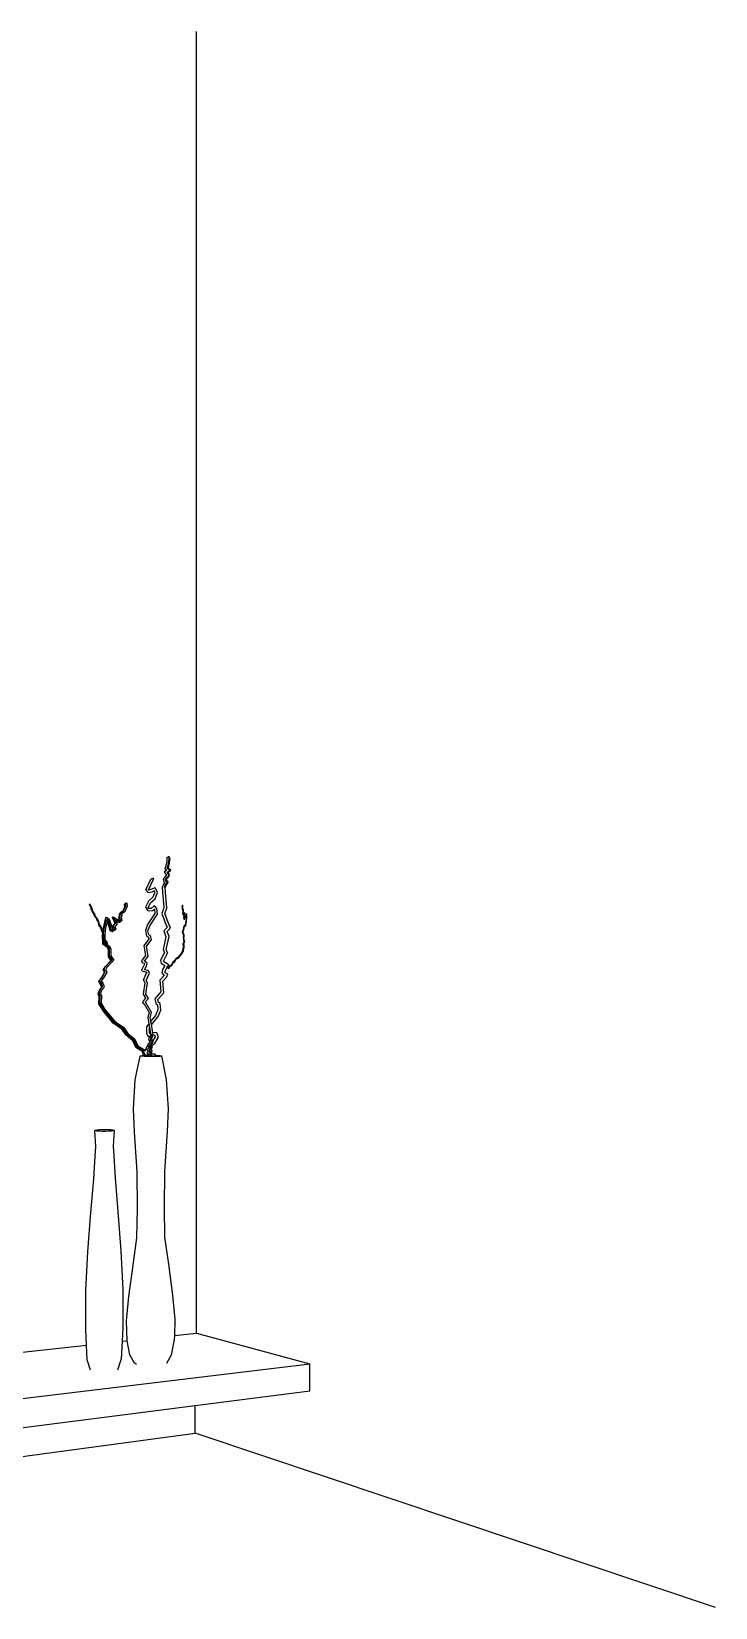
# Model space of a CAD drawing. Extents: x -270 to 109, y -165 to 165.
# Drawn here: x -34.2 to 108.9, y -164.8 to 164.8 of the extents above; entities that cross this region are included whole.
import ezdxf

# ---------------------------------------------------------------- set-up
doc = ezdxf.new("R2010")
doc.units = 0
doc.header["$MEASUREMENT"] = 0
doc.layers.get('0').update_dxf_attribs({"linetype": 'CONTINUOUS'})

msp = doc.modelspace()

# ---------------------------------------------------------------- linework, layer by layer
for p, q in [((0.33, -107.42), (0.32, 164.82)), ((-5.88, -9.02), (-6.28, -10.33)), ((-5.83, -7.91), (-5.88, -9.02)), ((-5.83, -7.91), (-5.6, -7.83)), ((-5.77, -10.22), (-5.42, -9.07)), ((-5.36, -7.82), (-5.6, -7.83)), ((-5.59, -10.15), (-5.28, -9.11)), ((-5.42, -9.07), (-5.36, -7.82)), ((-5.36, -7.82), (-5.24, -8.46)), ((-5.28, -9.11), (-5.24, -8.46)), ((-10.27, -14.71), (-9.21, -12.47)), ((-9.68, -14.73), (-8.56, -12.37)), ((-9.21, -12.47), (-9, -12.35)), ((-9, -12.35), (-8.74, -12.28)), ((-8.56, -12.37), (-8.74, -12.28)), ((-5.97, -11.67), (-6.66, -12.48)), ((-6.66, -12.48), (-6.48, -13.08)), ((-6.48, -13.08), (-6.3, -13.19)), ((-5.94, -10.7), (-6.41, -11.04)), ((-6.41, -11.04), (-6.01, -11.53)), ((-6.28, -10.33), (-5.88, -10.65)), ((-6.16, -12.55), (-5.93, -12.27)), ((-6.06, -12.89), (-6.16, -12.55)), ((-5.77, -13.08), (-6.06, -12.89)), ((-6.01, -11.53), (-5.97, -11.67)), ((-5.99, -12.59), (-5.3, -11.78)), ((-5.94, -12.77), (-5.99, -12.59)), ((-5.88, -10.65), (-5.94, -10.7)), ((-5.58, -13.01), (-5.94, -12.77)), ((-5.93, -12.27), (-5.7, -12.01)), ((-5.9, -13.42), (-5.77, -13.08)), ((-5.82, -11.09), (-5.56, -10.91)), ((-5.57, -11.39), (-5.82, -11.09)), ((-5.78, -13.51), (-5.58, -13.01)), ((-5.26, -10.62), (-5.77, -10.22)), ((-5.7, -12.01), (-5.47, -11.74)), ((-5.02, -10.61), (-5.59, -10.15)), ((-5.58, -11.13), (-5.48, -11.05)), ((-5.45, -11.3), (-5.58, -11.13)), ((-5.47, -11.74), (-5.57, -11.39)), ((-5.56, -10.91), (-5.26, -10.62)), ((-5.48, -11.05), (-5.02, -10.61)), ((-5.3, -11.78), (-5.45, -11.3)), ((-10.27, -14.71), (-9.93, -15.17)), ((-9.76, -15.27), (-9.93, -15.17)), ((-9.76, -15.27), (-8.95, -15.12)), ((-9.67, -14.74), (-9.68, -14.73)), ((-8.79, -16.28), (-9.68, -17.05)), ((-9.19, -14.65), (-9.67, -14.74)), ((-9.58, -14.86), (-9.67, -14.74)), ((-8.39, -14.3), (-9.19, -14.65)), ((-8.95, -15.12), (-8.51, -14.92)), ((-8.38, -15.22), (-8.79, -16.28)), ((-8.51, -14.92), (-8.4, -14.87)), ((-8.51, -14.92), (-8.38, -15.22)), ((-8.21, -14.39), (-8.39, -14.3)), ((-8.33, -16.59), (-7.82, -15.27)), ((-7.82, -15.27), (-8.21, -14.39)), ((-6.61, -13.66), (-6.83, -14.21)), ((-6.83, -14.21), (-6.51, -18.49)), ((-6.33, -13.28), (-6.61, -13.66)), ((-6.36, -14.25), (-6.18, -13.8)), ((-6.3, -13.19), (-6.33, -13.28)), ((-6.21, -14.29), (-6.05, -13.9)), ((-5.89, -18.55), (-6.21, -14.29)), ((-6.18, -13.8), (-5.9, -13.42)), ((-6.05, -13.9), (-5.78, -13.51)), ((-22.06, -17.76), (-22.05, -17.72)), ((-21.97, -17.74), (-22.06, -17.76)), ((-22.06, -17.76), (-21.95, -18)), ((-21.96, -17.69), (-22.05, -17.72)), ((-21.97, -17.74), (-21.96, -17.69)), ((-21.97, -17.74), (-21.86, -17.97)), ((-21.96, -17.69), (-21.88, -17.8)), ((-21.83, -17.95), (-21.96, -17.69)), ((-21.95, -18), (-21.86, -18.31)), ((-21.82, -17.94), (-21.88, -17.8)), ((-21.86, -17.97), (-21.77, -18.29)), ((-21.86, -18.31), (-21.79, -18.32)), ((-21.75, -18.23), (-21.83, -17.95)), ((-21.74, -18.19), (-21.82, -17.94)), ((-21.79, -18.34), (-21.8, -18.47)), ((-21.8, -18.47), (-21.71, -18.52)), ((-21.79, -18.32), (-21.79, -18.34)), ((-21.77, -18.29), (-21.73, -18.29)), ((-21.66, -18.25), (-21.75, -18.23)), ((-21.63, -18.21), (-21.74, -18.19)), ((-21.73, -18.31), (-21.73, -18.29)), ((-21.73, -18.29), (-21.69, -18.3)), ((-21.69, -18.32), (-21.71, -18.45)), ((-21.71, -18.45), (-21.62, -18.5)), ((-21.71, -18.52), (-21.69, -18.54)), ((-21.69, -18.3), (-21.69, -18.32)), ((-21.68, -18.8), (-21.69, -18.54)), ((-21.68, -18.8), (-21.6, -18.9)), ((-21.67, -18.41), (-21.66, -18.34)), ((-21.61, -18.44), (-21.67, -18.41)), ((-21.66, -18.34), (-21.66, -18.25)), ((-21.64, -18.36), (-21.63, -18.21)), ((-21.64, -18.39), (-21.64, -18.36)), ((-21.61, -18.41), (-21.64, -18.39)), ((-21.63, -18.51), (-21.64, -18.5)), ((-21.63, -18.58), (-21.63, -18.51)), ((-21.62, -18.5), (-21.6, -18.52)), ((-21.54, -18.49), (-21.61, -18.41)), ((-21.56, -18.5), (-21.61, -18.44)), ((-21.59, -18.77), (-21.6, -18.52)), ((-21.6, -18.9), (-21.57, -18.9)), ((-21.59, -18.77), (-21.51, -18.87)), ((-21.57, -18.9), (-21.56, -18.92)), ((-21.56, -18.58), (-21.56, -18.5)), ((-21.56, -18.67), (-21.56, -18.58)), ((-21.55, -18.75), (-21.56, -18.67)), ((-21.56, -18.92), (-21.55, -19.03)), ((-21.51, -18.81), (-21.55, -18.75)), ((-21.55, -19.03), (-21.52, -19.17)), ((-21.54, -18.49), (-21.53, -18.74)), ((-21.51, -18.77), (-21.53, -18.74)), ((-21.51, -18.9), (-21.52, -18.87)), ((-21.43, -19.15), (-21.52, -19.17)), ((-21.52, -19.17), (-21.04, -19.99)), ((-21.44, -18.77), (-21.51, -18.77)), ((-21.46, -18.81), (-21.51, -18.81)), ((-21.51, -18.87), (-21.48, -18.87)), ((-21.48, -18.87), (-21.47, -18.89)), ((-21.47, -18.89), (-21.46, -19.01)), ((-21.44, -18.9), (-21.46, -18.81)), ((-21.46, -19.01), (-21.43, -19.15)), ((-21.41, -18.9), (-21.44, -18.77)), ((-21.43, -19.01), (-21.44, -18.9)), ((-21.4, -19.13), (-21.43, -19.01)), ((-21.43, -19.15), (-20.95, -19.97)), ((-21.4, -19.01), (-21.41, -18.9)), ((-21.38, -19.11), (-21.4, -19.01)), ((-20.91, -19.93), (-21.38, -19.11)), ((-15.78, -19.81), (-15.46, -19.45)), ((-15.78, -19.81), (-15.58, -19.61)), ((-15.58, -19.61), (-15.43, -19.43)), ((-15.57, -19.9), (-15.58, -19.61)), ((-15.46, -19.45), (-15.27, -19.24)), ((-15.46, -19.45), (-15.43, -19.43)), ((-15.43, -19.43), (-15.27, -19.24)), ((-15.23, -19.66), (-15.32, -19.75)), ((-15.32, -19.75), (-15.3, -19.99)), ((-15.27, -19.24), (-15.02, -19.12)), ((-14.87, -19.47), (-15.23, -19.66)), ((-15.07, -19.47), (-15.23, -19.66)), ((-14.67, -19.27), (-15.07, -19.47)), ((-15.02, -19.12), (-14.79, -18.64)), ((-15.02, -19.12), (-14.89, -19.05)), ((-14.89, -19.05), (-14.59, -18.43)), ((-14.87, -19.47), (-14.67, -19.27)), ((-14.79, -18.64), (-14.62, -18.21)), ((-14.79, -18.64), (-14.59, -18.43)), ((-14.7, -17.74), (-14.5, -17.53)), ((-14.62, -18.21), (-14.7, -17.74)), ((-14.34, -18.59), (-14.67, -19.27)), ((-14.62, -18.21), (-14.42, -18)), ((-14.59, -18.43), (-14.42, -18)), ((-14.5, -17.53), (-14.37, -17.53)), ((-14.42, -18), (-14.5, -17.53)), ((-14.25, -17.53), (-14.37, -17.53)), ((-14.15, -18.11), (-14.34, -18.59)), ((-14.25, -17.53), (-14.15, -18.11)), ((-9.68, -17.05), (-10.35, -18.33)), ((-10.35, -18.33), (-9.92, -19.01)), ((-8.38, -19.65), (-9.93, -21.96)), ((-9.74, -19.11), (-9.92, -19.01)), ((-9.76, -18.38), (-9.24, -17.38)), ((-9.61, -18.62), (-9.76, -18.38)), ((-9.74, -19.11), (-8.89, -19.06)), ((-9.15, -18.59), (-9.61, -18.62)), ((-9.54, -18.73), (-9.61, -18.62)), ((-9.24, -17.38), (-8.33, -16.59)), ((-8.48, -18.09), (-9.15, -18.59)), ((-8.89, -19.06), (-8.45, -18.74)), ((-8.3, -18.19), (-8.48, -18.09)), ((-8.45, -18.74), (-8.39, -18.69)), ((-8.45, -18.74), (-8.38, -19.65)), ((-7.94, -18.63), (-8.3, -18.19)), ((-7.84, -19.82), (-7.94, -18.63)), ((-6.51, -18.49), (-6.91, -19.67)), ((-6.91, -19.67), (-5.95, -22.32)), ((-6.27, -19.66), (-5.89, -18.55)), ((-5.39, -22.08), (-6.27, -19.66)), ((-2.64, -17.94), (-2.7, -18.18)), ((-2.7, -18.18), (-2.68, -18.42)), ((-2.68, -18.42), (-2.64, -18.76)), ((-2.64, -17.94), (-2.56, -17.94)), ((-2.64, -18.76), (-2.55, -18.89)), ((-2.53, -19.39), (-2.6, -19.66)), ((-2.6, -19.66), (-2.53, -19.78)), ((-2.56, -17.94), (-2.52, -17.95)), ((-2.55, -18.89), (-2.51, -19.05)), ((-2.54, -18.17), (-2.49, -17.97)), ((-2.52, -18.38), (-2.54, -18.17)), ((-2.52, -19.15), (-2.53, -19.39)), ((-2.53, -19.78), (-2.45, -19.78)), ((-2.49, -17.97), (-2.52, -17.95)), ((-2.49, -18.69), (-2.52, -18.38)), ((-2.51, -19.05), (-2.52, -19.15)), ((-2.4, -18.82), (-2.49, -18.69)), ((-2.3, -19.75), (-2.45, -19.78)), ((-2.43, -19.62), (-2.37, -19.39)), ((-2.41, -19.66), (-2.43, -19.62)), ((-2.32, -19.66), (-2.41, -19.66)), ((-2.41, -19.67), (-2.41, -19.66)), ((-2.35, -19.02), (-2.4, -18.82)), ((-2.37, -19.14), (-2.35, -19.02)), ((-2.37, -19.39), (-2.37, -19.14)), ((-2.36, -19.85), (-2.3, -19.75)), ((-2.11, -19.53), (-2.32, -19.66)), ((-2.21, -19.73), (-2.3, -19.75)), ((-2.21, -19.86), (-2.15, -19.78)), ((-2.15, -19.78), (-2.03, -19.53)), ((-2.11, -19.53), (-2.03, -19.53)), ((-1.76, -19.72), (-1.92, -19.84)), ((-1.76, -19.72), (-1.68, -19.72)), ((-1.69, -20.1), (-1.68, -19.72)), ((-21.04, -19.99), (-20.97, -20.29)), ((-20.97, -20.29), (-20.59, -20.7)), ((-20.95, -19.97), (-20.87, -20.26)), ((-20.83, -20.21), (-20.91, -19.93)), ((-20.87, -20.26), (-20.5, -20.67)), ((-20.49, -20.58), (-20.83, -20.21)), ((-20.59, -20.7), (-20.55, -20.71)), ((-20.55, -20.71), (-20.55, -20.75)), ((-20.55, -20.75), (-20.55, -20.96)), ((-20.55, -20.96), (-20.38, -21.15)), ((-20.5, -20.67), (-20.46, -20.69)), ((-20.49, -20.73), (-20.5, -20.7)), ((-20.43, -20.61), (-20.49, -20.58)), ((-20.46, -20.69), (-20.45, -20.72)), ((-20.45, -20.72), (-20.46, -20.94)), ((-20.46, -20.94), (-20.29, -21.12)), ((-20.4, -20.74), (-20.43, -20.61)), ((-20.4, -20.9), (-20.4, -20.74)), ((-20.25, -21.07), (-20.4, -20.9)), ((-20.38, -21.15), (-20.16, -21.77)), ((-20.29, -21.12), (-20.07, -21.75)), ((-20.04, -21.69), (-20.25, -21.07)), ((-20.16, -21.77), (-20.07, -21.87)), ((-20.07, -21.75), (-19.98, -21.84)), ((-19.99, -22.3), (-20.07, -21.87)), ((-19.93, -21.79), (-20.04, -21.69)), ((-19.99, -22.3), (-19.92, -22.39)), ((-19.98, -21.84), (-19.9, -22.27)), ((-19.85, -22.23), (-19.93, -21.79)), ((-19.92, -22.39), (-19.78, -22.39)), ((-19.9, -22.27), (-19.82, -22.37)), ((-19.82, -22.27), (-19.85, -22.23)), ((-19.65, -22.27), (-19.82, -22.27)), ((-19.82, -22.37), (-19.69, -22.37)), ((-19.78, -22.39), (-19.75, -22.62)), ((-19.75, -22.62), (-19.7, -22.78)), ((-19.7, -22.78), (-19.62, -22.81)), ((-19.69, -22.37), (-19.66, -22.6)), ((-19.66, -22.6), (-19.61, -22.75)), ((-19.6, -22.59), (-19.65, -22.27)), ((-19.62, -22.81), (-19.59, -22.81)), ((-19.61, -22.75), (-19.52, -22.79)), ((-19.58, -22.67), (-19.6, -22.59)), ((-19.59, -22.81), (-19.59, -22.84)), ((-19.59, -22.84), (-19.58, -23.15)), ((-19.54, -22.69), (-19.58, -22.67)), ((-19.47, -22.68), (-19.54, -22.69)), ((-19.54, -22.8), (-19.54, -22.79)), ((-19.52, -22.79), (-19.5, -22.79)), ((-19.5, -22.79), (-19.49, -22.81)), ((-19.49, -22.81), (-19.49, -23.12)), ((-19.44, -22.82), (-19.47, -22.68)), ((-19.43, -23.11), (-19.44, -22.82)), ((-19.22, -23.47), (-19.05, -22.38)), ((-19.1, -23.78), (-18.86, -22.17)), ((-19.05, -22.38), (-18.81, -21.45)), ((-19.05, -22.38), (-18.86, -22.17)), ((-18.86, -22.17), (-18.61, -21.24)), ((-18.59, -22.29), (-18.83, -23.87)), ((-18.81, -21.45), (-18.73, -21.05)), ((-18.81, -21.45), (-18.61, -21.24)), ((-18.73, -21.05), (-18.65, -20.63)), ((-18.73, -21.05), (-18.54, -20.85)), ((-18.65, -20.63), (-18.46, -20.42)), ((-18.61, -21.24), (-18.54, -20.85)), ((-18.35, -21.37), (-18.59, -22.29)), ((-18.54, -20.85), (-18.46, -20.42)), ((-18.46, -20.42), (-17.91, -20.86)), ((-18.32, -21.2), (-18.35, -21.37)), ((-18.31, -21.16), (-18.32, -21.2)), ((-17.83, -22.64), (-18.32, -21.2)), ((-18.26, -20.87), (-18.31, -21.16)), ((-18.31, -21.16), (-18.13, -20.97)), ((-18.13, -20.97), (-18.26, -20.87)), ((-17.64, -22.43), (-18.13, -20.97)), ((-17.91, -20.86), (-17.38, -22.44)), ((-17.83, -22.64), (-17.64, -22.43)), ((-17.71, -23.32), (-17.83, -22.64)), ((-17.51, -23.11), (-17.64, -22.43)), ((-17.38, -22.44), (-17.28, -22.96)), ((-17.28, -22.96), (-17.15, -23.02)), ((-17.25, -22.46), (-16.71, -21.85)), ((-17.25, -22.46), (-17.06, -22.25)), ((-17.05, -22.94), (-17.25, -22.46)), ((-17.24, -20.58), (-17.05, -20.38)), ((-16.89, -21.24), (-17.24, -20.58)), ((-17.15, -23.02), (-17.05, -22.94)), ((-17.06, -22.25), (-16.51, -21.64)), ((-16.84, -22.77), (-17.06, -22.25)), ((-17.05, -20.38), (-16.31, -20.87)), ((-16.7, -21.03), (-17.05, -20.38)), ((-17.05, -22.94), (-16.84, -22.77)), ((-16.53, -22.91), (-17.05, -23.32)), ((-16.89, -21.24), (-16.7, -21.03)), ((-16.71, -21.47), (-16.89, -21.24)), ((-16.24, -21.79), (-16.75, -22.37)), ((-16.75, -22.37), (-16.53, -22.91)), ((-16.73, -23.11), (-16.53, -22.91)), ((-16.71, -21.47), (-16.52, -21.27)), ((-16.71, -21.85), (-16.71, -21.47)), ((-16.71, -21.85), (-16.51, -21.64)), ((-16.52, -21.27), (-16.7, -21.03)), ((-16.51, -21.64), (-16.52, -21.27)), ((-16.48, -20.99), (-15.58, -21.33)), ((-16.27, -21.31), (-16.48, -20.99)), ((-16.31, -20.87), (-15.79, -21.02)), ((-16.27, -21.35), (-16.27, -21.31)), ((-16.27, -21.35), (-15.78, -21.54)), ((-16.24, -21.79), (-16.27, -21.35)), ((-15.87, -20.63), (-15.77, -20.1)), ((-15.87, -20.63), (-15.67, -20.43)), ((-15.79, -21.02), (-15.87, -20.63)), ((-15.79, -21.02), (-15.69, -21.05)), ((-15.77, -20.1), (-15.78, -19.81)), ((-15.78, -21.54), (-15.58, -21.33)), ((-15.48, -21.35), (-15.78, -21.54)), ((-15.77, -20.1), (-15.57, -19.9)), ((-15.69, -21.05), (-15.56, -20.98)), ((-15.67, -20.43), (-15.57, -19.9)), ((-15.56, -20.98), (-15.67, -20.43)), ((-15.28, -21.15), (-15.58, -21.33)), ((-15.48, -21.35), (-15.28, -21.15)), ((-15.3, -19.99), (-15.4, -20.51)), ((-15.4, -20.51), (-15.28, -21.15)), ((-9.93, -21.96), (-10.34, -23.2)), ((-9.8, -23.29), (-9.44, -22.21)), ((-9.44, -22.21), (-7.84, -19.82)), ((-5.83, -22.66), (-6.49, -23.29)), ((-5.95, -22.32), (-5.78, -22.53)), ((-5.78, -22.53), (-5.83, -22.66)), ((-5.79, -23.42), (-5.29, -22.94)), ((-5.09, -22.44), (-5.39, -22.08)), ((-5.29, -22.94), (-5.09, -22.44)), ((-2.38, -22.49), (-2.47, -23.12)), ((-2.4, -20.06), (-2.36, -19.85)), ((-2.4, -20.06), (-2.3, -20.37)), ((-2.3, -20.37), (-2.39, -20.58)), ((-2.39, -20.58), (-2.29, -20.82)), ((-2.27, -22.26), (-2.38, -22.49)), ((-2.32, -23.16), (-2.23, -22.52)), ((-2.29, -20.82), (-2.2, -20.82)), ((-2.01, -22.08), (-2.27, -22.26)), ((-2.24, -20.02), (-2.21, -19.86)), ((-2.14, -20.35), (-2.24, -20.02)), ((-2.23, -22.52), (-2.14, -22.35)), ((-2.22, -20.55), (-2.14, -20.35)), ((-2.19, -20.63), (-2.22, -20.55)), ((-2.2, -20.82), (-2.08, -20.78)), ((-2.15, -20.47), (-2.19, -20.63)), ((-2.16, -20.7), (-2.19, -20.63)), ((-1.92, -19.84), (-2.15, -20.47)), ((-2.14, -22.35), (-1.87, -22.15)), ((-2.08, -20.78), (-2, -20.5)), ((-1.88, -21.26), (-2.01, -22.08)), ((-2, -20.5), (-1.84, -20.06)), ((-1.84, -20.55), (-1.88, -21.26)), ((-1.87, -22.15), (-1.72, -21.26)), ((-1.84, -20.06), (-1.85, -20.12)), ((-1.85, -20.12), (-1.84, -20.55)), ((-1.84, -20.06), (-1.79, -19.92)), ((-1.79, -19.92), (-1.76, -19.89)), ((-1.72, -21.26), (-1.69, -20.53)), ((-1.69, -20.53), (-1.69, -20.1)), ((-19.58, -23.15), (-19.31, -23.61)), ((-19.49, -23.12), (-19.22, -23.59)), ((-19.22, -23.47), (-19.43, -23.11)), ((-19.31, -23.61), (-19.3, -23.99)), ((-19.3, -23.99), (-19.3, -23.99)), ((-19.3, -24.03), (-19.3, -23.99)), ((-19.29, -24.05), (-19.3, -24.03)), ((-19.29, -24.05), (-19.17, -24.24)), ((-19.23, -26.08), (-19.29, -24.05)), ((-19.23, -26.08), (-19.03, -25.88)), ((-18.28, -26.78), (-19.23, -26.08)), ((-19.16, -23.57), (-19.22, -23.47)), ((-19.22, -23.59), (-19.2, -24.03)), ((-19.2, -24.03), (-19.08, -24.21)), ((-19.17, -24.24), (-19.11, -24.24)), ((-19.15, -23.84), (-19.16, -23.57)), ((-19.15, -23.84), (-19.1, -23.78)), ((-19.15, -24.01), (-19.15, -23.84)), ((-19.09, -24.09), (-19.15, -24.01)), ((-19.11, -24.24), (-19.08, -24.29)), ((-19.09, -24.09), (-19.1, -23.78)), ((-19.07, -24.12), (-19.09, -24.09)), ((-19.08, -24.21), (-19.02, -24.22)), ((-19.03, -25.88), (-19.08, -24.29)), ((-19.08, -24.29), (-19, -24.44)), ((-19.01, -24.12), (-19.07, -24.12)), ((-18.45, -26.31), (-19.03, -25.88)), ((-19.02, -24.22), (-18.9, -24.42)), ((-18.86, -24.38), (-19.01, -24.12)), ((-19, -24.44), (-18.93, -24.73)), ((-18.93, -24.73), (-18.88, -25.45)), ((-18.9, -24.42), (-18.84, -24.71)), ((-18.88, -25.45), (-18.77, -25.68)), ((-18.81, -24.6), (-18.86, -24.38)), ((-18.84, -24.71), (-18.79, -25.43)), ((-18.83, -23.87), (-18.81, -24.6)), ((-18.78, -24.72), (-18.81, -24.6)), ((-18.79, -25.43), (-18.65, -25.71)), ((-18.74, -25.41), (-18.78, -24.72)), ((-18.77, -25.68), (-18.77, -25.79)), ((-18.77, -25.68), (-18.74, -25.74)), ((-18.77, -25.79), (-18.45, -26.03)), ((-18.66, -25.56), (-18.74, -25.41)), ((-18.74, -25.74), (-18.65, -25.81)), ((-18.55, -25.46), (-18.66, -25.55)), ((-18.66, -25.55), (-18.66, -25.56)), ((-18.62, -25.64), (-18.66, -25.56)), ((-18.65, -25.71), (-18.55, -25.79)), ((-18.55, -25.79), (-18.65, -25.81)), ((-18.61, -25.64), (-18.62, -25.64)), ((-18.61, -25.63), (-18.59, -25.61)), ((-18.61, -25.64), (-18.61, -25.63)), ((-18.6, -25.66), (-18.61, -25.64)), ((-18.59, -25.61), (-18.6, -25.66)), ((-18.57, -25.52), (-18.59, -25.61)), ((-18.46, -25.44), (-18.57, -25.52)), ((-18.46, -25.44), (-18.55, -25.46)), ((-18.55, -25.79), (-18.52, -25.61)), ((-18.52, -25.61), (-18.51, -25.6)), ((-18.51, -25.6), (-18.46, -25.56)), ((-18.51, -25.6), (-18.47, -25.64)), ((-18.47, -25.64), (-18.43, -25.93)), ((-18.45, -26.03), (-18.47, -26.2)), ((-18.47, -26.2), (-18.45, -26.31)), ((-18.33, -25.57), (-18.46, -25.44)), ((-18.46, -25.56), (-18.45, -25.55)), ((-18.42, -25.59), (-18.46, -25.56)), ((-18.45, -25.55), (-18.38, -25.62)), ((-18.43, -25.93), (-18.45, -26.03)), ((-18.45, -26.31), (-18.39, -26.56)), ((-18.42, -25.63), (-18.42, -25.59)), ((-18.38, -25.62), (-18.34, -25.9)), ((-18.34, -25.9), (-18.38, -26.17)), ((-18.38, -26.17), (-18.3, -26.54)), ((-18.28, -25.94), (-18.33, -25.57)), ((-18.32, -26.2), (-18.31, -26.13)), ((-18.27, -26.44), (-18.32, -26.2)), ((-18.31, -26.13), (-18.28, -25.94)), ((-18.31, -26.13), (-17.9, -26.44)), ((-18.05, -26.37), (-18.14, -26.48)), ((-18.05, -26.37), (-18.11, -26.39)), ((-17.98, -26.43), (-18.05, -26.37)), ((-17.71, -23.32), (-17.51, -23.11)), ((-17.25, -23.53), (-17.71, -23.32)), ((-17.05, -23.32), (-17.51, -23.11)), ((-16.73, -23.11), (-17.25, -23.53)), ((-17.25, -23.53), (-17.05, -23.32)), ((-9.62, -24.99), (-10.69, -26.41)), ((-10.34, -23.2), (-10.13, -24.34)), ((-10.14, -26.57), (-9.05, -25.13)), ((-9.95, -24.44), (-10.13, -24.34)), ((-9.95, -24.44), (-9.77, -24.52)), ((-9.65, -24.12), (-9.8, -23.29)), ((-9.77, -24.52), (-9.62, -24.99)), ((-9.77, -24.52), (-9.6, -24.59)), ((-9.49, -24.19), (-9.65, -24.12)), ((-9.64, -24.15), (-9.65, -24.12)), ((-9.31, -24.29), (-9.49, -24.19)), ((-9.05, -25.13), (-9.31, -24.29)), ((-6.04, -24.52), (-6.63, -27.22)), ((-6.49, -23.29), (-6.04, -24.52)), ((-6, -27.18), (-5.4, -24.48)), ((-5.4, -24.48), (-5.79, -23.42)), ((-2.47, -23.12), (-2.67, -23.45)), ((-2.67, -23.45), (-2.59, -23.67)), ((-2.59, -23.67), (-2.4, -24.25)), ((-2.5, -23.45), (-2.32, -23.16)), ((-2.44, -23.6), (-2.5, -23.45)), ((-2.39, -25.73), (-2.5, -25.99)), ((-2.5, -25.99), (-2.48, -26.15)), ((-2.48, -26.15), (-2.42, -26.36)), ((-2.37, -24.45), (-2.46, -24.66)), ((-2.46, -24.66), (-2.37, -25.25)), ((-2.25, -24.19), (-2.44, -23.6)), ((-2.42, -26.36), (-2.41, -26.68)), ((-2.4, -24.25), (-2.37, -24.45)), ((-2.29, -25.56), (-2.39, -25.73)), ((-2.37, -25.25), (-2.29, -25.56)), ((-2.34, -25.99), (-2.25, -25.79)), ((-2.33, -26.1), (-2.34, -25.99)), ((-2.27, -26.31), (-2.33, -26.1)), ((-2.3, -24.66), (-2.21, -24.45)), ((-2.21, -25.19), (-2.3, -24.66)), ((-2.25, -26.68), (-2.27, -26.31)), ((-2.21, -24.45), (-2.25, -24.19)), ((-2.25, -25.79), (-2.12, -25.57)), ((-2.12, -25.57), (-2.21, -25.19)), ((-18.67, -30.74), (-17.61, -29.64)), ((-18.39, -26.56), (-18.25, -26.74)), ((-18.3, -26.54), (-18.16, -26.71)), ((-18.28, -26.78), (-18.24, -26.74)), ((-18.04, -27.24), (-18.28, -26.78)), ((-18.21, -26.48), (-18.27, -26.44)), ((-18.26, -26.49), (-18.27, -26.44)), ((-18.24, -26.52), (-18.26, -26.49)), ((-18.24, -26.74), (-18.25, -26.74)), ((-18.23, -26.5), (-18.24, -26.52)), ((-18.18, -26.58), (-18.24, -26.52)), ((-18.16, -26.71), (-18.24, -26.74)), ((-18.21, -26.48), (-18.23, -26.5)), ((-18.2, -26.49), (-18.21, -26.48)), ((-18.21, -26.48), (-18.21, -26.48)), ((-18.14, -26.48), (-18.18, -26.58)), ((-18.16, -26.71), (-18.11, -26.61)), ((-18.11, -26.61), (-18.1, -26.57)), ((-18.11, -26.61), (-18.08, -26.58)), ((-18.1, -26.57), (-18.09, -26.56)), ((-18.08, -26.58), (-18.1, -26.57)), ((-18.09, -26.56), (-18.03, -26.48)), ((-17.84, -27.04), (-18.08, -26.58)), ((-18.06, -28.73), (-18.04, -27.24)), ((-18.06, -28.73), (-17.86, -28.53)), ((-17.52, -29.55), (-18.06, -28.73)), ((-18.04, -27.24), (-17.99, -27.2)), ((-18.03, -26.48), (-18, -26.51)), ((-18.02, -26.99), (-17.99, -27.2)), ((-18, -26.51), (-18, -26.53)), ((-17.94, -27.19), (-17.99, -27.2)), ((-17.99, -27.2), (-17.99, -27.2)), ((-17.92, -27.13), (-17.84, -27.04)), ((-17.9, -26.44), (-17.57, -27.05)), ((-17.86, -28.53), (-17.84, -27.04)), ((-17.31, -29.36), (-17.86, -28.53)), ((-17.81, -29.84), (-17.61, -29.64)), ((-17.61, -29.64), (-17.52, -29.55)), ((-17.57, -27.05), (-17.59, -28.52)), ((-17.59, -28.52), (-16.97, -29.45)), ((-17.17, -29.65), (-17.53, -30)), ((-17.52, -29.55), (-17.31, -29.36)), ((-16.97, -29.45), (-17.39, -29.85)), ((-17.17, -29.65), (-16.97, -29.45)), ((-11, -29.35), (-11.15, -29.87)), ((-10.3, -28.42), (-11, -29.35)), ((-10.69, -26.41), (-10.3, -28.42)), ((-10.54, -29.7), (-10.52, -29.65)), ((-10.52, -29.65), (-10.51, -29.6)), ((-10.39, -29.73), (-10.52, -29.65)), ((-10.51, -29.6), (-9.75, -28.59)), ((-9.75, -28.59), (-10.14, -26.57)), ((-7.21, -29.48), (-6.36, -27.87)), ((-7.21, -29.48), (-7.04, -30.05)), ((-6.63, -27.22), (-6.36, -27.87)), ((-5.7, -27.89), (-6.56, -29.54)), ((-6.49, -29.76), (-6.56, -29.54)), ((-5.7, -27.89), (-6, -27.18)), ((-4.3, -29.6), (-4.71, -29.94)), ((-4, -29.14), (-4.3, -29.6)), ((-4.18, -29.68), (-3.88, -29.23)), ((-3.48, -28.82), (-4, -29.14)), ((-3.88, -29.23), (-3.37, -28.91)), ((-2.85, -28.01), (-3.48, -28.82)), ((-3.37, -28.91), (-2.72, -28.08)), ((-2.55, -27.49), (-2.85, -28.01)), ((-2.72, -28.08), (-2.4, -27.52)), ((-2.48, -26.89), (-2.55, -27.49)), ((-2.41, -26.68), (-2.48, -26.89)), ((-2.4, -27.52), (-2.33, -26.9)), ((-2.33, -26.9), (-2.25, -26.68)), ((-19.91, -33.67), (-19.34, -32.93)), ((-19.54, -33.13), (-18.93, -32.01)), ((-19.54, -33.13), (-19.34, -32.93)), ((-19.34, -32.93), (-18.73, -31.81)), ((-19.15, -31.47), (-18.86, -30.94)), ((-19.15, -31.47), (-18.95, -31.27)), ((-18.93, -32.01), (-19.15, -31.47)), ((-18.43, -31.9), (-19.1, -33.11)), ((-18.95, -31.27), (-18.67, -30.74)), ((-18.73, -31.81), (-18.95, -31.27)), ((-18.93, -32.01), (-18.73, -31.81)), ((-18.86, -30.94), (-17.81, -29.84)), ((-18.86, -30.94), (-18.67, -30.74)), ((-18.43, -30.93), (-18.65, -31.35)), ((-18.65, -31.35), (-18.43, -31.9)), ((-17.53, -30), (-18.43, -30.93)), ((-17.39, -29.85), (-17.53, -30)), ((-10.61, -30.42), (-11.19, -31.54)), ((-11.02, -31.65), (-11.19, -31.54)), ((-10.98, -29.98), (-11.15, -29.87)), ((-11.02, -31.65), (-10.13, -31.94)), ((-10.98, -29.98), (-10.6, -30.08)), ((-10.77, -33.61), (-10.08, -32.05)), ((-10.56, -30.11), (-10.61, -30.42)), ((-10.6, -30.08), (-10.56, -30.11)), ((-10.6, -30.08), (-10.57, -30.08)), ((-10.51, -31.41), (-10.49, -31.36)), ((-10.49, -31.36), (-10.1, -30.61)), ((-9.9, -31.56), (-10.49, -31.36)), ((-10, -30.02), (-10.39, -29.73)), ((-10.19, -33.65), (-9.52, -32.11)), ((-10.13, -31.94), (-10.08, -32.05)), ((-10.13, -31.94), (-9.99, -31.98)), ((-10.1, -30.61), (-10, -30.02)), ((-9.72, -31.66), (-9.9, -31.56)), ((-9.52, -32.11), (-9.72, -31.66)), ((-6.43, -32.65), (-7.3, -33.64)), ((-7.04, -30.05), (-6.25, -30.55)), ((-6.75, -31.38), (-6.91, -32.04)), ((-6.91, -32.04), (-6.53, -32.47)), ((-6.25, -30.55), (-6.75, -31.38)), ((-6.67, -33.81), (-5.87, -32.91)), ((-6.53, -32.47), (-6.39, -32.55)), ((-5.46, -30.41), (-6.49, -29.76)), ((-6.39, -32.55), (-6.43, -32.65)), ((-6.25, -31.92), (-6.17, -31.57)), ((-6.07, -32.12), (-6.25, -31.92)), ((-6.17, -31.57), (-5.83, -31.02)), ((-5.67, -32.34), (-6.07, -32.12)), ((-5.87, -32.91), (-5.67, -32.34)), ((-5.83, -31.02), (-5.76, -30.9)), ((-5.83, -31.02), (-5.61, -31.08)), ((-5.76, -30.9), (-5.46, -30.41)), ((-5.49, -30.97), (-5.76, -30.9)), ((-5.61, -31.08), (-5.42, -31.13)), ((-5.45, -30.99), (-5.49, -30.97)), ((-5.34, -30.67), (-5.45, -30.99)), ((-5.37, -31.01), (-5.45, -30.99)), ((-5.42, -31.13), (-5.34, -31.13)), ((-4.95, -30.44), (-5.34, -30.67)), ((-5.34, -31.13), (-5.21, -30.76)), ((-5.21, -30.76), (-4.83, -30.53)), ((-4.71, -29.94), (-4.95, -30.44)), ((-4.83, -30.53), (-4.58, -30.02)), ((-4.58, -30.02), (-4.18, -29.68)), ((-20.19, -36.49), (-19.93, -35.68)), ((-20.11, -33.87), (-19.54, -33.13)), ((-20.11, -33.87), (-19.91, -33.67)), ((-19.71, -34.49), (-20.11, -33.87)), ((-19.99, -36.29), (-19.73, -35.47)), ((-19.93, -35.68), (-19.59, -35.26)), ((-19.93, -35.68), (-19.73, -35.47)), ((-19.51, -34.29), (-19.91, -33.67)), ((-19.73, -35.47), (-19.39, -35.05)), ((-19.71, -34.49), (-19.51, -34.29)), ((-19.49, -35.03), (-19.71, -34.49)), ((-19.48, -35.65), (-19.71, -36.36)), ((-19.59, -35.26), (-19.49, -35.03)), ((-19.59, -35.26), (-19.39, -35.05)), ((-19.1, -33.11), (-19.58, -33.75)), ((-19.58, -33.75), (-19.27, -34.22)), ((-19.29, -34.83), (-19.51, -34.29)), ((-19.49, -35.03), (-19.29, -34.83)), ((-19.14, -35.24), (-19.48, -35.65)), ((-19.39, -35.05), (-19.29, -34.83)), ((-19.27, -34.22), (-19, -34.91)), ((-19, -34.91), (-19.14, -35.24)), ((-10.43, -34.15), (-10.78, -36.54)), ((-10.77, -33.61), (-10.43, -34.15)), ((-10.24, -36.53), (-9.89, -34.13)), ((-9.89, -34.13), (-10.19, -33.65)), ((-7.1, -36.08), (-8.36, -37.49)), ((-7.71, -37.64), (-6.47, -36.25)), ((-7.3, -33.64), (-7.1, -36.08)), ((-6.47, -36.25), (-6.67, -33.81)), ((-20.19, -36.49), (-19.99, -36.29)), ((-20.03, -37.06), (-20.19, -36.49)), ((-20.07, -38.53), (-20.03, -37.06)), ((-20.07, -38.53), (-19.87, -38.33)), ((-19.14, -40.1), (-20.07, -38.53)), ((-20.03, -37.06), (-19.83, -36.86)), ((-19.83, -36.86), (-19.99, -36.29)), ((-19.87, -38.33), (-19.83, -36.86)), ((-18.94, -39.9), (-19.87, -38.33)), ((-19.71, -36.36), (-19.55, -36.9)), ((-19.55, -36.9), (-19.6, -38.33)), ((-19.6, -38.33), (-18.73, -39.79)), ((-10.77, -37.86), (-10.92, -38.32)), ((-10.92, -38.32), (-10.6, -38.55)), ((-10.78, -36.54), (-10.33, -37.34)), ((-10.33, -37.34), (-10.77, -37.86)), ((-10.6, -38.55), (-9.59, -40.38)), ((-10.33, -38.26), (-10.29, -38.13)), ((-10.15, -38.39), (-10.33, -38.26)), ((-10.29, -38.13), (-9.72, -37.46)), ((-9.72, -37.46), (-10.24, -36.53)), ((-9.04, -40.4), (-10.15, -38.39)), ((-8.36, -37.49), (-8.17, -38.52)), ((-8.17, -38.52), (-7.84, -38.76)), ((-7.84, -38.76), (-7.75, -39.81)), ((-7.59, -38.26), (-7.71, -37.64)), ((-7.24, -38.52), (-7.59, -38.26)), ((-7.13, -39.89), (-7.24, -38.52)), ((-19.14, -40.1), (-18.94, -39.9)), ((-17.08, -42.61), (-19.14, -40.1)), ((-16.87, -42.41), (-18.94, -39.9)), ((-18.73, -39.79), (-16.72, -42.23)), ((-17.08, -42.61), (-16.87, -42.41)), ((-15.27, -43.83), (-17.08, -42.61)), ((-15.07, -43.63), (-16.87, -42.41)), ((-16.72, -42.23), (-14.9, -43.45)), ((-9.61, -42.73), (-10.12, -43.37)), ((-9.59, -40.38), (-9.85, -41.39)), ((-9.85, -41.39), (-9.61, -42.73)), ((-9.61, -42.73), (-9.47, -43.51)), ((-9.32, -41.47), (-9.04, -40.4)), ((-9.19, -42.19), (-9.32, -41.47)), ((-8.23, -40.97), (-9.19, -42.19)), ((-9.05, -42.98), (-9.19, -42.19)), ((-9.05, -42.98), (-7.68, -41.23)), ((-7.75, -39.81), (-8.23, -40.97)), ((-7.68, -41.23), (-7.13, -39.89)), ((-15.27, -43.83), (-15.07, -43.63)), ((-14.37, -45.13), (-15.27, -43.83)), ((-14.17, -44.93), (-15.07, -43.63)), ((-14.9, -43.45), (-13.99, -44.77)), ((-14.37, -45.13), (-14.17, -44.93)), ((-12.99, -46.28), (-14.37, -45.13)), ((-12.78, -46.08), (-14.17, -44.93)), ((-13.99, -44.77), (-12.58, -45.94)), ((-12.99, -46.28), (-12.78, -46.08)), ((-12.11, -47.48), (-12.78, -46.08)), ((-12.58, -45.94), (-11.92, -47.32)), ((-10.12, -43.37), (-10.12, -44.78)), ((-10.12, -44.78), (-9.79, -45.37)), ((-9.55, -45.39), (-9.79, -45.37)), ((-9.57, -45.61), (-9.72, -46.08)), ((-9.55, -46.2), (-9.72, -46.08)), ((-9.38, -45.29), (-9.57, -45.61)), ((-9.55, -45.39), (-9.38, -45.29)), ((-9.51, -44.66), (-9.5, -43.55)), ((-9.48, -44.71), (-9.51, -44.66)), ((-9.5, -43.55), (-9.47, -43.51)), ((-9.48, -44.71), (-9.27, -44.59)), ((-9.41, -44.83), (-9.48, -44.71)), ((-9.47, -43.51), (-9.27, -44.59)), ((-9.34, -45.23), (-9.38, -45.29)), ((-9.27, -45.78), (-9.37, -46.09)), ((-9.37, -46.09), (-9.09, -46.18)), ((-9.22, -44.87), (-9.34, -45.23)), ((-9.27, -44.59), (-9.22, -44.87)), ((-9.04, -45.39), (-9.27, -45.78)), ((-9.11, -45.93), (-9.09, -45.88)), ((-9.09, -45.85), (-8.85, -45.47)), ((-9.09, -45.88), (-9.09, -45.85)), ((-8.93, -45.99), (-9.09, -45.88)), ((-8.77, -44.52), (-9.05, -42.98)), ((-8.91, -44.98), (-9.04, -45.39)), ((-8.78, -46.31), (-8.93, -45.99)), ((-8.85, -45.47), (-8.7, -44.99)), ((-8.27, -45.48), (-8.78, -46.31)), ((-7.97, -44.64), (-8.77, -44.52)), ((-8.69, -44.96), (-8.77, -44.52)), ((-8.7, -44.99), (-8.69, -44.96)), ((-8.7, -44.99), (-8.46, -45.03)), ((-8.46, -45.03), (-8.27, -45.48)), ((-8.4, -46.87), (-7.59, -45.53)), ((-7.59, -45.53), (-7.97, -44.64)), ((-12.31, -47.68), (-12.99, -46.28)), ((-12.31, -47.68), (-12.11, -47.48)), ((-10.95, -48.55), (-12.31, -47.68)), ((-10.75, -48.35), (-12.11, -47.48)), ((-11.92, -47.32), (-10.53, -48.21)), ((-11.46, -49.48), (-11.42, -49.43)), ((-11.42, -49.43), (-11.05, -49.38)), ((-11.05, -49.38), (-10.72, -49.36)), ((-10.95, -48.55), (-10.75, -48.35)), ((-10.72, -49.36), (-10.95, -48.55)), ((-10.46, -49.32), (-10.75, -48.35)), ((-10.67, -49.51), (-10.72, -49.36)), ((-10.67, -49.51), (-10.46, -49.32)), ((-10.53, -48.21), (-10.46, -48.43)), ((-9.92, -47.23), (-10.46, -48.43)), ((-10.46, -48.43), (-10.45, -48.46)), ((-9.73, -49.38), (-10.46, -49.32)), ((-10.3, -48.98), (-10.28, -49.06)), ((-10.28, -49.06), (-10.25, -49.06)), ((-9.66, -47.73), (-10.06, -48.2)), ((-9.89, -48.32), (-10.06, -48.2)), ((-9.87, -47.2), (-9.92, -47.23)), ((-9.92, -48.7), (-9.77, -48.37)), ((-9.8, -49.1), (-9.92, -48.7)), ((-9.3, -46.33), (-9.89, -47.16)), ((-9.89, -47.16), (-9.87, -47.2)), ((-9.89, -48.32), (-9.77, -48.37)), ((-9.87, -47.2), (-9.71, -47.53)), ((-9.8, -49.1), (-9.79, -49.1)), ((-9.76, -49.24), (-9.8, -49.1)), ((-9.79, -49.1), (-9.64, -49.11)), ((-9.78, -49.42), (-9.73, -49.38)), ((-9.77, -48.37), (-9.5, -48.49)), ((-9.7, -49.38), (-9.73, -49.38)), ((-9.71, -47.53), (-9.57, -47.64)), ((-9.67, -49.25), (-9.7, -49.38)), ((-9.7, -49.38), (-9.7, -49.39)), ((-9.7, -49.39), (-9.7, -49.43)), ((-9.7, -49.43), (-9.7, -49.59)), ((-9.64, -49.11), (-9.67, -49.25)), ((-9.57, -47.64), (-9.66, -47.73)), ((-9.4, -47.94), (-9.66, -48.25)), ((-9.66, -48.25), (-9.15, -48.47)), ((-9.5, -48.49), (-9.64, -49.11)), ((-9.55, -46.2), (-9.33, -46.27)), ((-9.35, -47), (-9.55, -47.28)), ((-9.55, -47.28), (-9.43, -47.54)), ((-9.5, -48.49), (-9.31, -48.57)), ((-9.43, -47.54), (-9.17, -47.73)), ((-9.17, -47.73), (-9.4, -47.94)), ((-9.15, -48.47), (-9.39, -49.5)), ((-9.16, -46.72), (-9.35, -47)), ((-9.33, -46.27), (-9.3, -46.33)), ((-9.33, -46.27), (-9.19, -46.31)), ((-8.72, -46.44), (-9.31, -47.28)), ((-9.26, -47.38), (-9.31, -47.28)), ((-9.31, -48.15), (-9.29, -48.11)), ((-9.29, -48.11), (-9.26, -48.09)), ((-9.08, -48.2), (-9.29, -48.11)), ((-9.2, -47.43), (-9.26, -47.38)), ((-9.26, -48.09), (-8.84, -47.69)), ((-9.2, -47.43), (-8.4, -46.87)), ((-8.84, -47.69), (-9.2, -47.43)), ((-9.17, -49.47), (-9.16, -49.42)), ((-8.96, -46.44), (-9.16, -46.72)), ((-9.16, -49.42), (-9.13, -49.27)), ((-8.3, -49.48), (-9.16, -49.42)), ((-9.13, -49.27), (-9.08, -49.07)), ((-9.09, -46.18), (-8.96, -46.44)), ((-8.91, -48.32), (-9.08, -48.2)), ((-9.08, -49.07), (-8.91, -48.32)), ((-8.57, -49.07), (-9.08, -49.07)), ((-8.72, -46.44), (-8.78, -46.31)), ((-8.32, -49.09), (-8.57, -49.07)), ((-8.26, -49.22), (-8.32, -49.09)), ((-8.21, -49.31), (-8.26, -49.22)), ((-8.26, -49.22), (-8.1, -49.33)), ((-8.1, -49.33), (-7.86, -49.34)), ((-8.1, -49.33), (-7.79, -49.56)), ((-7.86, -49.34), (-7.26, -49.38)), ((-7.26, -49.38), (-6.95, -49.43)), ((-6.95, -49.43), (-5.98, -54.37)), ((-12.45, -54.45), (-11.46, -49.48)), ((-11.16, -49.53), (-11.46, -49.48)), ((-10.56, -49.57), (-11.16, -49.53)), ((-10.3, -49.54), (-10.67, -49.51)), ((-10.29, -49.58), (-10.56, -49.57)), ((-10.3, -49.54), (-10.29, -49.58)), ((-10.22, -49.55), (-10.3, -49.54)), ((-9.74, -49.59), (-10.29, -49.58)), ((-9.7, -49.59), (-9.74, -49.59)), ((-9.18, -49.6), (-9.7, -49.59)), ((-9.39, -49.5), (-9.39, -49.59)), ((-9.18, -49.5), (-9.17, -49.47)), ((-9.18, -49.54), (-9.18, -49.5)), ((-9.18, -49.54), (-9.14, -49.53)), ((-9.18, -49.6), (-9.18, -49.54)), ((-8.85, -49.6), (-9.18, -49.6)), ((-9.14, -49.53), (-8.54, -49.53)), ((-8.31, -49.58), (-8.85, -49.6)), ((-8.36, -49.53), (-8.3, -49.48)), ((-8.16, -49.58), (-8.31, -49.58)), ((-8.16, -49.58), (-8.3, -49.48)), ((-8.01, -49.58), (-8.16, -49.58)), ((-7.79, -49.56), (-8.01, -49.58)), ((-7.35, -49.54), (-7.79, -49.56)), ((-7.18, -49.51), (-7.35, -49.54)), ((-7.18, -49.51), (-7.16, -49.48)), ((-7.15, -49.51), (-7.18, -49.51)), ((-7.15, -49.51), (-7.16, -49.48)), ((-6.98, -49.49), (-7.15, -49.51)), ((-12.84, -60.62), (-12.45, -54.45)), ((-5.98, -54.37), (-5.59, -60.52)), ((-12.65, -65.39), (-12.84, -60.62)), ((-5.59, -60.52), (-5.78, -65.28)), ((-20.91, -65.05), (-20.86, -64.97)), ((-20.72, -68.37), (-20.91, -65.05)), ((-20.86, -64.97), (-20.51, -64.91)), ((-20.74, -65.03), (-20.74, -65.07)), ((-20.74, -65.03), (-20.51, -65.1)), ((-20.51, -64.91), (-19.92, -64.86)), ((-20.51, -65.1), (-20.02, -65.15)), ((-20.02, -65.15), (-19.37, -65.17)), ((-19.92, -64.86), (-19.17, -64.83)), ((-19.37, -65.17), (-18.64, -65.17)), ((-19.17, -64.83), (-18.38, -64.83)), ((-18.64, -65.17), (-17.95, -65.15)), ((-18.38, -64.83), (-17.67, -64.86)), ((-17.95, -65.15), (-17.4, -65.1)), ((-17.67, -64.86), (-17.14, -64.92)), ((-17.4, -65.1), (-17.09, -65.04)), ((-17.14, -64.92), (-16.88, -64.98)), ((-17.09, -65.04), (-17.05, -64.98)), ((-16.88, -64.98), (-17.08, -68.31)), ((-17.05, -65.05), (-17.05, -65.03)), ((-12.07, -73.7), (-12.65, -65.39)), ((-5.78, -65.28), (-6.37, -73.6)), ((-20.82, -70.42), (-20.72, -68.37)), ((-17.08, -68.31), (-16.98, -70.35)), ((-21.12, -75.13), (-20.82, -70.42)), ((-16.98, -70.35), (-16.7, -75.05)), ((-21.81, -83.01), (-21.12, -75.13)), ((-16.7, -75.05), (-16.03, -82.88)), ((-12.03, -81.34), (-12.07, -73.7)), ((-6.37, -73.6), (-6.42, -81.22)), ((-12.12, -87.48), (-12.03, -81.34)), ((-6.42, -81.22), (-6.34, -87.34)), ((-22.4, -90.4), (-21.81, -83.01)), ((-16.03, -82.88), (-15.45, -90.23)), ((-12.93, -93.19), (-12.12, -87.48)), ((-6.34, -87.34), (-5.54, -93)), ((-22.8, -98.49), (-22.4, -90.4)), ((-15.45, -90.23), (-15.07, -98.28)), ((-13.82, -99.74), (-12.93, -93.19)), ((-5.54, -93), (-4.66, -99.49)), ((-22.81, -106.58), (-22.8, -98.49)), ((-15.07, -98.28), (-15.08, -106.35)), ((-14.28, -104.85), (-13.82, -99.74)), ((-4.66, -99.49), (-4.21, -104.55)), ((-14.19, -109.02), (-14.28, -104.85)), ((-4.21, -104.55), (-4.29, -107.93)), ((-22.66, -109.94), (-22.81, -106.58)), ((-15.08, -106.35), (-15.21, -109.13)), ((-4.3, -108.75), (-4.37, -109.09)), ((-4.29, -107.93), (-4.3, -108.75)), ((-4.29, -107.93), (0.33, -107.42)), ((0.33, -107.42), (24.02, -113.86)), ((-38.02, -111.63), (-22.66, -109.94)), ((-22.53, -113.01), (-22.66, -109.94)), ((-15.21, -109.13), (-15.38, -112.78)), ((-15.21, -109.13), (-14.19, -109.02)), ((-14.19, -109.05), (-14.19, -109.02)), ((-13.61, -111.99), (-14.19, -109.05)), ((-12.63, -113.74), (-13.61, -111.99)), ((-4.94, -112.03), (-5.91, -113.77)), ((-4.37, -109.09), (-4.94, -112.03)), ((-253.85, -147.46), (24.02, -113.86)), ((-21.81, -115.17), (-22.53, -113.01)), ((-15.45, -113.04), (-16.16, -115.2)), ((-15.38, -112.78), (-15.45, -113.04)), ((-12.18, -113.97), (-12.63, -113.74)), ((24.03, -119.49), (24.02, -113.86)), ((0.05, -122.56), (24.03, -119.49)), ((-253.97, -155.06), (0.05, -122.56)), ((0.05, -128.36), (0.05, -122.56)), ((-261.23, -163.64), (0.05, -128.36)), ((108.88, -164.82), (0.05, -128.36))]:
    msp.add_line(p, q)

doc.saveas('drawing.dxf')
